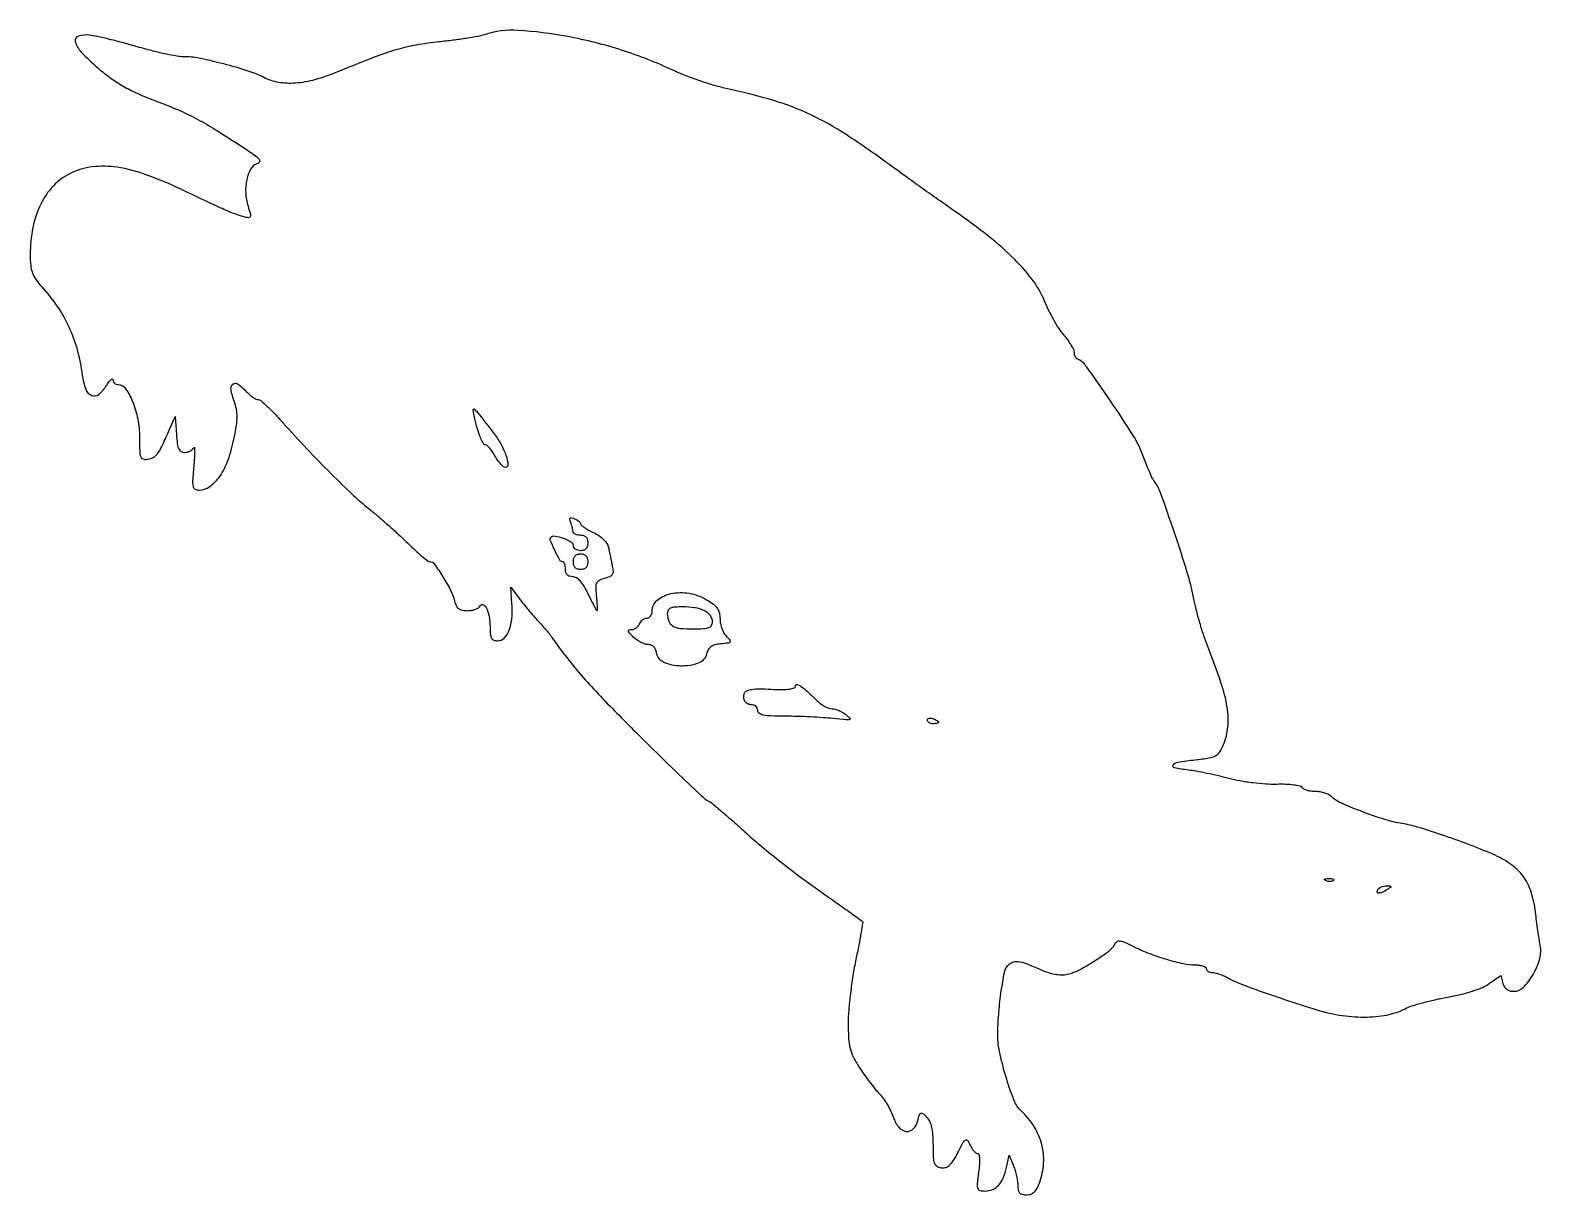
# Model space of a CAD drawing. Extents: x 0 to 401, y 0 to 309.
import ezdxf

# ---------------------------------------------------------------- set-up
doc = ezdxf.new("R2010")
doc.units = 0

msp = doc.modelspace()

# ---------------------------------------------------------------- linework, layer by layer
for points in [[(120.5, 307.841217, -0.033271), (118.793043, 307.403009, -0.006895), (115.7375, 306.875404, -0.007216), (112.165633, 306.361974, -0.006749), (108.5, 305.93917, 0.018452), (102.361703, 305.085178, 0.028106), (97.124896, 303.851629, 0.020625), (91.016635, 301.767732, 0.005541), (81.5, 297.954476, -0.029125), (75.54372, 295.887955, -0.050236), (70.38221, 294.973585, -0.060706), (65.901675, 295.181264, -0.078223), (62, 296.490313, 0.043598), (57.858452, 298.205777, 0.013346), (51.339532, 300.072303, 0.013014), (44.776631, 301.582321, 0.050072), (40.616341, 302, -0.044402), (38.864433, 302.155885, -0.008742), (35.763811, 302.768209, -0.009206), (32.165493, 303.614029, -0.00843), (28.492971, 304.615178, 0.005487), (24.774957, 305.65227, 0.00551), (21.040123, 306.606044, 0.005393), (17.765644, 307.366605, 0.021889), (15.75, 307.720214, 0.106783), (12.792252, 307.474552, 0.402157), (11.967299, 306.001256, 0.129815), (13.528582, 303.22619, 0.021565), (18.021308, 298.981541, 0.021615), (21.340179, 296.348548, 0.026344), (24.66822, 294.192927, 0.024747), (28.373564, 292.298573, 0.015795), (32.847033, 290.451696, -0.010261), (39.068475, 287.963383, -0.020689), (43.841429, 285.702584, -0.018027), (48.808075, 282.86031, -0.006047), (55.854412, 278.364432, -0.005775), (59.399023, 275.983058, -0.06033), (60.709694, 274.82506, -0.308783), (60.801952, 274.106296, -0.200664), (60.139152, 273.544165, 0.190441), (58.48277, 272.194527, 0.076063), (57.436532, 269.405485, 0.064742), (57.16208, 265.882365, 0.061634), (57.78649, 262.344019, -0.0083), (58.410183, 260.18469, -0.161753), (58.37174, 259.500684, -0.347155), (57.944678, 259.25295, -0.03231), (56.669212, 259.521104, -0.020102), (54.340877, 260.272116, -0.014668), (51.817634, 261.28447, -0.00761), (48.127048, 262.959675, -0.001229), (41, 266.347914, 0.022303), (30.986937, 270.600708, 0.051314), (23.07474, 272.658997, 0.068388), (16.473307, 272.760667, 0.083763), (10.565724, 271.008713, 0.091135), (6.144377, 267.736014, 0.074314), (2.797321, 262.87989, 0.065577), (0.711218, 256.671274, 0.048058), (0.005577, 249.430108, 0.02351), (0.135079, 246.611429, 0.063786), (0.571392, 244.663245, 0.067526), (1.467991, 242.9518, 0.028829), (3.086408, 240.930108, -0.034009), (7.233523, 235.638277, -0.041783), (10.314179, 230.171951, -0.041398), (12.463715, 224.226794, -0.032413), (13.822999, 217.5, 0.05214), (14.723734, 213.799531, 0.207235), (16.284618, 212.129536, 0.281351), (18.192034, 212.394544, 0.082725), (20.223391, 214.714605, -0.019277), (20.88905, 215.70317, -0.054919), (21.448352, 216.314603, -0.192192), (21.790813, 216.435904, -0.396567), (21.973391, 216.25, 0.103763), (22.084108, 215.772993, 0.09685), (22.378717, 215.367188, 0.094532), (22.811512, 215.095098, 0.093455), (23.315859, 215, -0.247652), (25.276017, 213.965688, -0.053286), (27.155054, 210.470289, -0.048425), (28.534424, 205.848072, -0.048346), (29, 201.044295, 0.006761), (29.051075, 197.267399, 0.081195), (29.323921, 195.841607, 0.241941), (29.962046, 195.253155, 0.104846), (31.147872, 195.180449, 0.084714), (32.647992, 195.672111, 0.109571), (33.749144, 196.607175, 0.052308), (34.851888, 198.430281, 0.007103), (36.69508, 202.5), (38.438649, 206.5), (38.774116, 201.75, 0.014885), (39.024278, 199.263633, 0.075955), (39.40935, 197.932842, 0.154477), (40.030202, 197.252639, 0.13187), (40.971458, 197, 0.061445), (41.725907, 197.093066, 0.057377), (42.453949, 197.367188, 0.061527), (43.048141, 197.771632, 0.105944), (43.403687, 198.25, -0.752109), (43.573653, 198.224839, -0.034288), (43.634595, 197.296875, -0.01589), (43.574467, 195.567133, -0.006709), (43.388834, 193.25, 0.006688), (43.090438, 189.527283, 0.068867), (43.199441, 187.992609, 0.209035), (43.712113, 187.275341, 0.135342), (44.710683, 187, 0.156355), (47.655003, 187.943793, 0.088595), (50.296742, 190.64824, 0.064432), (52.502117, 195.008661, 0.033984), (54.132509, 200.862674, 0.013134), (54.729138, 204.190181, 0.038649), (54.900726, 206.508094, 0.049745), (54.697472, 208.478785, 0.036214), (54.099719, 210.600777, -0.04011), (53.281393, 213.594865, -0.246777), (53.734468, 215.073845, -0.357594), (54.983156, 215.202659, -0.058204), (56.987558, 213.513244, 0.022126), (57.975089, 212.551127, 0.02637), (58.989812, 211.738265, 0.026628), (59.900895, 211.155033, 0.129766), (60.488195, 211, -0.179742), (61.161516, 210.749871, -0.009599), (62.889874, 209.201354, -0.014052), (64.898339, 207.222898, -0.009696), (67.063881, 204.87695, 0.007516), (73.372925, 197.982251, 0.007712), (79.833219, 191.340205, 0.00813), (85.804608, 185.577841, 0.018818), (90.513559, 181.5, -0.00836), (92.771158, 179.626123, -0.004701), (95.452376, 177.279688, -0.00469), (98.115656, 174.859138, -0.007642), (100.324319, 172.75, 0.008811), (102.239, 170.930134, 0.012719), (103.999727, 169.395312, 0.008429), (105.507755, 168.189086, 0.16595), (106.061774, 168, -0.243636), (107.208827, 167.405802, -0.014136), (109.464792, 164.011583, -0.021647), (111.517846, 160.384307, -0.056524), (112.568503, 157.583086, 0.050905), (113.029607, 156.310514, 0.120498), (113.666409, 155.537669, 0.115872), (114.605449, 155.128355, 0.045115), (116.025075, 155, 0.041451), (117.137083, 155.092345, 0.048747), (118.157398, 155.367188, 0.055667), (118.947176, 155.770119, 0.151737), (119.340536, 156.25, -0.392099), (120.117757, 156.613984, -0.206171), (120.990453, 155.854697, -0.068142), (121.731112, 153.558797, -0.043002), (121.984687, 150.75, 0.019719), (122.071473, 148.756889, 0.104197), (122.383085, 147.714911, 0.181325), (122.9952, 147.184717, 0.088997), (124.024751, 147, 0.203575), (125.760139, 147.737112, 0.100506), (127.070912, 149.795054, 0.070524), (127.796922, 152.952876, 0.040875), (127.810426, 156.853869), (127.469066, 161.207738), (129.984533, 157.909989, 0.007267), (131.129373, 156.453513, 0.00469), (132.495457, 154.798606, 0.004714), (133.861811, 153.205383, 0.008865), (135, 151.948926, -0.007038), (136.030469, 150.819703, -0.006454), (137.059375, 149.629213, -0.006464), (137.949985, 148.543254, -0.020999), (138.5, 147.792003, 0.016428), (141.524113, 143.581239, 0.012155), (145.129611, 139.122542, 0.010762), (149.405433, 134.304278, 0.007316), (154.466872, 129, 0.002993), (163.332785, 120.084202, 0.004355), (171.266122, 112.337323, 0.002564), (177.998461, 105.942805, 0.0609), (180.102802, 104.399159, -0.045552), (181.087592, 103.72212, -0.003477), (183.554583, 101.643021, -0.004757), (186.461215, 99.110384, -0.003606), (189.602802, 96.27921, 0.012224), (193.441127, 92.938192, 0.005758), (198.551551, 88.80324, 0.005701), (204.005699, 84.593271, 0.007997), (208.976945, 80.968932, -0.000508), (213.399315, 77.845111, -0.000808), (217.175361, 75.162907, -0.000154), (220.50205, 72.790247, -0.04141), (220.769885, 72.563449, -0.24173), (220.863835, 72.2712, -0.00151), (220.392943, 69.466514, -0.005624), (219.80334, 66.237618, -0.003501), (219.04294, 62.464431, 0.012279), (218.260474, 58.196219, 0.009163), (217.600114, 53.45635, 0.009275), (217.142336, 48.964133, 0.020754), (217, 45.536485, 0.013929), (217.112678, 41.492514, 0.046496), (217.505476, 38.869336, 0.055646), (218.333492, 36.620123, 0.026767), (219.855637, 33.945781, 0.010938), (221.135455, 32.046013, 0.008238), (222.62159, 30.012806, 0.008338), (224.082768, 28.146859, 0.018972), (225.261602, 26.799943, -0.034251), (226.323754, 25.508842, -0.02071), (227.406925, 23.850233, -0.020701), (228.350327, 22.105609, -0.033898), (228.983517, 20.549943, 0.090975), (230.405758, 17.947937, 0.190183), (232.384275, 16.832795, 0.240458), (234.246818, 17.480329, 0.130317), (235.449814, 19.656064, -0.013457), (235.901584, 21.270729, -0.224774), (236.267678, 21.670121, -0.280449), (236.754815, 21.591419, -0.019892), (237.808222, 20.616338, -0.088284), (238.579599, 19.508195, -0.0519), (239.10169, 17.975383, -0.038731), (239.405218, 15.927652, -0.017435), (239.5, 13.210274, 0.009725), (239.564711, 9.883375, 0.077901), (239.859907, 8.383939, 0.174344), (240.512831, 7.60099, 0.097596), (241.697691, 7.187304, 0.105159), (242.887537, 7.268593, 0.11557), (243.895997, 7.829882, 0.071095), (244.888542, 9.030409, 0.019267), (246.096053, 11.187304, -0.005526), (247.53147, 13.925153, -0.12693), (248.127028, 14.569008, -0.411013), (248.637382, 14.461248, -0.040748), (249.301177, 13.25, 0.033676), (249.757445, 12.388792, 0.041835), (250.297276, 11.660938, 0.047022), (250.837753, 11.15231, 0.16679), (251.281645, 11, -0.346326), (251.649811, 10.710234, -0.043712), (251.811505, 9.639177, -0.033472), (251.804474, 8.06008, -0.015129), (251.594388, 6, 0.007959), (251.226093, 2.838418, 0.10956), (251.361342, 1.699495, 0.255295), (251.954914, 1.163535, 0.058699), (253.343113, 1, 0.098617), (255.318852, 1.393508, 0.111412), (256.896132, 2.507923, 0.08747), (258.102926, 4.435836, 0.040917), (258.98465, 7.256163), (259.71418, 10.5), (260.85709, 7.6849, -0.0251), (261.294887, 6.429209, -0.017734), (261.66427, 4.981484, -0.017955), (261.919035, 3.56899, -0.03565), (262, 2.4349, 0.047775), (262.114499, 1.239327, 0.142392), (262.486058, 0.514765, 0.149827), (263.17431, 0.12377, 0.054853), (264.299112, 0, 0.082874), (265.444824, 0.191213, 0.107517), (266.35295, 0.741699, 0.083203), (267.106912, 1.742574, 0.033165), (267.799112, 3.320998, 0.072167), (268.836463, 8.363516, 0.078012), (268.351381, 13.353689, 0.07602), (266.337768, 18.059035, 0.063918), (262.90869, 22.26693, -0.110771), (260.954993, 25.179863, -0.019552), (258.801855, 31.444555, -0.022081), (257.123505, 38.078554, -0.056708), (256.677676, 43, -0.015595), (256.975677, 48.498822, -0.014576), (257.619059, 54.094355, -0.010749), (258.43421, 58.985921, -0.122653), (259.244773, 60.75, -0.127524), (260.467178, 61.664549, -0.121869), (262.001836, 61.89037, -0.066906), (264.185233, 61.379016, -0.01595), (267.635526, 59.938261, 0.023267), (269.843869, 59.053822, 0.037803), (271.796317, 58.536851, 0.044135), (273.556309, 58.369044, 0.05582), (275.180873, 58.539726, 0.066354), (278.184123, 59.631636, 0.021468), (282.288021, 62.004096, 0.0196), (286.109691, 64.654051, 0.104152), (287.77335, 66.559483, -0.126943), (288.382122, 67.196486, -0.171218), (289.15471, 67.366313, -0.07594), (290.339853, 67.03274, -0.011808), (292.539487, 65.971367, 0.026503), (296.654421, 64.132825, 0.019229), (301.404346, 62.512546, 0.019196), (305.925731, 61.348898, 0.053429), (309.181501, 61, -0.033713), (310.261099, 60.927125, -0.051582), (311.172066, 60.70625, -0.06697), (311.799631, 60.383761, -0.245345), (312, 60, 0.156967), (312.122759, 59.6186, 0.097357), (312.468739, 59.29375, 0.079408), (312.985508, 59.074457, 0.060785), (313.595708, 59, -0.062444), (314.38916, 58.900519, -0.021318), (315.502375, 58.565797, -0.020811), (316.712375, 58.087653, -0.022546), (317.845708, 57.521862, 0.031746), (320.631621, 56.194472, 0.008478), (325.224132, 54.443693, 0.006596), (331.599413, 52.230969, 0.002556), (340.484511, 49.328236, 0.036615), (347.244279, 47.692227, 0.041516), (353.890394, 47.150887, 0.045419), (359.902125, 47.708494, 0.073629), (364.748188, 49.369783, -0.041108), (366.512851, 50.105658, -0.011538), (369.376749, 50.95977, -0.011553), (372.671716, 51.778883, -0.01193), (375.966097, 52.435353, 0.016067), (379.407659, 53.150804, 0.019164), (382.596891, 54.052092, 0.020724), (385.269316, 55.043339, 0.055594), (387.039794, 56.028336), (390.127823, 58.227207), (390.680543, 56.113603, 0.074192), (391.071086, 55.199812, 0.097301), (391.68573, 54.534716, 0.093762), (392.525407, 54.135474, 0.064302), (393.574478, 54, 0.202485), (396.130774, 55.07948, 0.063309), (398.685657, 58.473871, 0.061188), (400.43929, 62.661954, 0.117872), (400.582645, 66.275215, -0.009542), (400.295606, 67.889952, -0.003557), (399.951896, 70.168344, -0.003522), (399.6123, 72.657925, -0.004255), (399.329858, 75, 0.050368), (398.176063, 80.356577, 0.080757), (396.046745, 84.507519, 0.0814), (392.726181, 87.748174, 0.051974), (388, 90.37275, 0.010338), (381.40794, 93.024021, 0.008869), (374.367926, 95.545908, 0.008524), (367.996847, 97.581091, 0.033962), (364, 98.492717, -0.036753), (359.38526, 99.572369, -0.015236), (353.328505, 101.672478, -0.012308), (347.597197, 104.020672, -0.093252), (345.195122, 105.662021, 0.082058), (344.478214, 106.175614, 0.037521), (343.407243, 106.606969, 0.035851), (342.184404, 106.901314, 0.041159), (340.987588, 107, -0.033639), (339.841693, 107.07718, -0.038747), (338.770847, 107.307618, -0.042369), (337.914306, 107.643889, -0.140522), (337.470822, 108.047211, 0.204808), (336.898025, 108.450279, 0.020516), (335.211528, 108.736549, 0.023017), (333.080225, 108.909754, 0.015946), (330.661805, 108.917428, -0.024197), (327.833503, 108.973065, -0.013464), (324.400655, 109.300104, -0.013405), (320.936705, 109.819084, -0.02109), (318, 110.468699, 0.007689), (315.200092, 111.16724, 0.006134), (312.160937, 111.83681, 0.006205), (309.330927, 112.387456, 0.015536), (307.25, 112.699175, -0.018954), (303.548649, 113.279515, -0.535558), (303.235613, 114.032495, -0.209208), (304.437554, 114.801118, -0.010956), (309.075336, 115.429013, 0.011807), (312.773125, 115.936058, 0.085229), (314.467472, 116.516283, 0.128981), (315.547144, 117.535337, 0.040509), (316.575336, 119.526061, 0.077165), (317.722206, 124.177222, 0.062086), (317.535124, 129.331101, 0.041555), (315.892563, 135.946882, 0.013159), (312.375756, 145.5, -0.015865), (311.361752, 148.301114, -0.008668), (310.287998, 151.79375, -0.00863), (309.318936, 155.383516, -0.013581), (308.624499, 158.5, 0.026704), (306.954721, 165.164931, 0.006935), (303.55194, 175.68828, 0.004171), (299.853268, 186.314509, 0.081252), (298.175432, 189.346416, -0.05723), (297.705084, 190.107995, -0.006815), (296.885648, 191.91717, -0.008062), (295.972342, 194.104506, -0.006538), (295.061738, 196.477991, 0.052485), (292.531708, 201.608546, 0.009014), (286.564092, 210.696492, 0.005485), (280.144137, 219.881364, 0.13368), (277.75, 221.833333, -0.126811), (277.462608, 222.061255, -0.05902), (277.220312, 222.474674, -0.05298), (277.055654, 222.995234, -0.050165), (277, 223.548537, 0.114439), (276.829648, 224.283083, 0.022059), (276.17082, 225.489392, 0.022435), (275.257884, 226.856264, 0.019044), (274.177261, 228.215204, -0.033475), (272.934244, 229.874415, -0.014986), (271.517525, 232.205648, -0.014757), (270.161428, 234.769086, -0.019409), (269.086686, 237.187003, 0.066256), (266.110453, 242.485784, 0.035287), (261.173667, 248.17586, 0.028798), (254.303134, 254.300218, 0.016294), (245.340635, 260.943633, -0.002249), (241.374854, 263.714139, -0.001399), (236.746937, 266.997718, -0.001403), (232.199874, 270.262397, -0.002541), (228.5, 272.963306, 0.01435), (216.439142, 281.338454, 0.034363), (206.936959, 286.648154, 0.037471), (197.306377, 290.338784, 0.020256), (185, 293.488252, -0.018369), (181.621339, 294.339356, -0.010801), (177.646875, 295.591072, -0.010796), (173.723258, 297.01574, -0.018084), (170.5, 298.40157, 0.033552), (157.066408, 303.691533, 0.030375), (142.594252, 307.345711, 0.03127), (129.413534, 308.989568, 0.095126)], [(123.1187, 201.884275, -0.040443), (124.949337, 199.076114, -0.043922), (126.246303, 196.084522, -0.056507), (126.743225, 193.734651, -0.442471), (126.075588, 193, -0.180264), (125.596195, 193.17864, -0.029568), (124.875244, 193.88125, -0.029299), (124.089941, 194.851213, -0.022112), (123.340929, 196, 0.015606), (122.612758, 197.149224, 0.02219), (121.890365, 198.11875, 0.019228), (121.246825, 198.847797, 0.205096), (120.891381, 199, -0.261101), (120.235223, 199.367717, -0.037473), (119.506058, 200.788061, -0.029548), (118.737404, 202.958945, -0.011924), (117.936962, 206, -0.017168), (117.471192, 208.30727, -0.686671), (117.790619, 208.495377, -0.059386), (118.681889, 207.596094, -0.000935)], [(146, 178.078223, 0.227692), (146.173007, 177.718006, 0.019426), (147.020413, 177.09174, 0.022656), (148.142877, 176.399995, 0.015508), (149.473745, 175.713911, -0.038676), (150.914825, 174.88443, -0.046419), (152.118635, 173.886082, -0.052171), (152.985368, 172.817356, -0.094402), (153.410999, 171.778699, 0.000556), (153.628265, 170.716627, 0.00029), (153.901405, 169.392834, 0.000288), (154.183313, 168.03448, 0.00044), (154.429581, 166.856482, -0.038033), (154.618116, 165.424849, -0.15342), (154.403066, 164.581085, -0.154938), (153.745625, 164.016746, -0.039022), (152.391521, 163.562129, 0.048759), (150.962528, 163.051256, 0.17208), (150.280748, 162.374624, 0.118458), (150.039341, 161.256003, 0.017954), (150.17562, 158.955647, -0.004397), (150.306824, 157.438816, -0.007373), (150.387044, 156.161971, -0.002183), (150.434642, 155.071774, -0.425762), (150.365632, 155, -0.277327), (150.258256, 155.064518, -0.001173), (149.5935, 156.321875, -0.005132), (148.848659, 157.774755, -0.003156), (148, 159.5, 0.022834), (146.926186, 161.482058, 0.048901), (145.888419, 162.876225, 0.06778), (144.883421, 163.71901, 0.141554), (143.910794, 164, -0.079603), (143.091649, 164.131245, -0.123234), (142.488849, 164.511671, -0.119405), (142.124154, 165.141436, -0.071929), (142, 166, 0.035971), (141.944823, 166.765981, 0.054436), (141.777958, 167.4125, 0.071241), (141.533846, 167.855554, 0.235453), (141.244111, 168, -0.273096), (140.494858, 168.442217, -0.014283), (139.164343, 171.02398, -0.013856), (137.980276, 173.678428, -0.305023), (138.140762, 174.469124, -0.243934), (139.230607, 174.806143, -0.040865), (141.413345, 174.224793, -0.040698), (143.456797, 173.304061, -0.273023), (144, 172.383423, 0.14311), (144.154154, 171.855867, 0.099596), (144.5875, 171.40638, 0.084177), (145.23551, 171.103537, 0.067408), (146, 171, 0.072254), (146.873159, 171.126841, 0.124864), (147.5, 171.5, 0.124864), (147.873159, 172.126841, 0.072254), (148, 173, 0.072254), (147.873159, 173.873159, 0.124864), (147.5, 174.5, 0.124864), (146.873159, 174.873159, 0.072254), (146, 175, -0.043961), (145.234387, 175.067444, -0.063754), (144.5875, 175.269725, -0.083526), (144.149844, 175.56726, -0.20455), (144, 175.918213, 0.044447), (143.958957, 176.379012, 0.01528), (143.820419, 177.034682, 0.015048), (143.622689, 177.752254, 0.01686), (143.388659, 178.429553, -0.039372), (143.170373, 179.167222, -0.257249), (143.278601, 179.523931, -0.251847), (143.640817, 179.627776, -0.038064), (144.388659, 179.404352, -0.035757), (145.005393, 179.115593, -0.044838), (145.526669, 178.759741, -0.051327), (145.889157, 178.393042, -0.1709)], [(144, 168, 0.072254), (144.126841, 167.126841, 0.124864), (144.5, 166.5, 0.124864), (145.126841, 166.126841, 0.072254), (146, 166, 0.072254), (146.873159, 166.126841, 0.124864), (147.5, 166.5, 0.124864), (147.873159, 167.126841, 0.072254), (148, 168, 0.072254), (147.873159, 168.873159, 0.124864), (147.5, 169.5, 0.124864), (146.873159, 169.873159, 0.072254), (146, 170, 0.072254), (145.126841, 169.873159, 0.124864), (144.5, 169.5, 0.124864), (144.126841, 168.873159, 0.072254)], [(179.44284, 157.901224, -0.028264), (181.228092, 156.707042, -0.078423), (182.274336, 155.624177, -0.095872), (182.818226, 154.407935, -0.057402), (183, 152.829796, 0.049176), (183.124352, 151.568483, 0.038), (183.496368, 150.237279, 0.039056), (184.042034, 149.03654, 0.071147), (184.689765, 148.178571, -0.021691), (185.643288, 147.145437, -0.349928), (185.656024, 146.702594, -0.200731), (185.168699, 146.416978, -0.008996), (183.192975, 146.186881, 0.038094), (181.631729, 145.912289, 0.092264), (180.573589, 145.421539, 0.109242), (179.869909, 144.642958, 0.067951), (179.409583, 143.495772, -0.24773), (177.23634, 141.075082, -0.094162), (172.619963, 140.302796, -0.09599), (168.10384, 141.28147, -0.261366), (166.180449, 143.787028, 0.065321), (165.917602, 144.722685, 0.097652), (165.440173, 145.422029, 0.106013), (164.765903, 145.850291, 0.088889), (163.930449, 146, -0.080023), (163.047401, 146.142239, -0.037841), (161.979569, 146.5875, -0.036251), (160.907732, 147.23462, -0.042465), (160, 148, -0.012701), (158.993072, 149.059425, -0.126783), (158.711581, 149.596996, -0.388707), (158.878999, 149.895381, -0.079673), (159.531385, 150, 0.088478), (160.159833, 150.112085, 0.06652), (160.782009, 150.440625, 0.065663), (161.303843, 150.926585, 0.081035), (161.638374, 151.5, -0.074185), (161.962529, 152.073431, -0.064359), (162.454091, 152.559375, -0.06686), (163.031441, 152.888097, -0.096313), (163.606989, 153, 0.133764), (164.138205, 153.144705, 0.100481), (164.590803, 153.551532, 0.087379), (164.895348, 154.160086, 0.072548), (165, 154.877555, -0.2225), (166.360262, 157.782997, -0.122784), (169.963368, 159.526689, -0.095116), (174.811036, 159.607712, -0.090268)], [(169.015313, 154.25, 0.0862), (169.387369, 152.213766, 0.169863), (170.42062, 150.959842, 0.111642), (172.365573, 150.309458, 0.027029), (175.774707, 150.151505, 0.011339), (178.641157, 150.238741, 0.074443), (180.045578, 150.525936, 0.173796), (180.739112, 151.103575, 0.133832), (181, 152.060806, 0.166124), (180.439865, 153.700176, 0.113354), (178.903674, 154.959218, 0.077633), (176.407922, 155.747328, 0.037747), (173.065741, 156, 0.017875), (170.987167, 155.925668, 0.084283), (169.831754, 155.643335, 0.165032), (169.232864, 155.102022, 0.130098)], [(209.18129, 130.75, 0.041277), (210.006262, 130.077897, 0.034528), (210.979816, 129.50472, 0.035884), (211.949165, 129.104748, 0.0755), (212.75, 128.968197, -0.066782), (213.563051, 128.844037, -0.030664), (214.573438, 128.479547, -0.029692), (215.605782, 127.959187, -0.036145), (216.5, 127.349369, -0.036098), (217.481635, 126.447748, -0.564064), (217.382025, 126.08986, -0.092597), (216.475747, 126.010342, -0.003333), (213, 126.37248, 0.010532), (210.378893, 126.60748, 0.004964), (206.985938, 126.805942, 0.004917), (203.427516, 126.943594, 0.006908), (200.25, 126.991308, -0.008058), (196.494837, 127.056335, -0.04296), (194.459782, 127.300274, -0.100571), (193.386932, 127.761011, -0.24596), (193, 128.5, 0.095012), (192.890211, 129.072549, 0.096907), (192.576711, 129.559375, 0.098834), (192.108867, 129.885271, 0.103216), (191.559017, 130, -0.104172), (190.403038, 130.243483, -0.14584), (189.603862, 130.923244, -0.14119), (189.291472, 131.948334, -0.095313), (189.50538, 133.159758, -0.205412), (190.099542, 133.772489, -0.063353), (191.366625, 134.121879, -0.037652), (193.385108, 134.257829, -0.010899), (196.508624, 134.164673, 0.010093), (199.578402, 134.06817, 0.037458), (201.509176, 134.191211, 0.069414), (202.636523, 134.51188, 0.29707), (203, 135.06966, -0.471878), (203.413598, 135.410324, -0.104666), (204.387789, 134.996872, -0.03253), (206.186505, 133.557207, -0.006534)], [(241, 125.393011, -0.289661), (240.903916, 125.241071, -0.046727), (240.559375, 125.115447, -0.039339), (240.074824, 125.028469, -0.024748), (239.5, 125, -0.062722), (238.926468, 125.07223, -0.08088), (238.440625, 125.284531, -0.098158), (238.115494, 125.599211, -0.152681), (238, 125.968615, -0.184534), (238.122486, 126.289193, -0.147206), (238.440625, 126.483616, -0.100118), (238.925634, 126.511135, -0.055937), (239.5, 126.361626, -0.02136), (240.074558, 126.112506, -0.030395), (240.559375, 125.839659, -0.030693), (240.912889, 125.579329, -0.222225)], [(345.729167, 83.395833, -0.126455), (345.402231, 83.202593, -0.060344), (344.916927, 83.123424, -0.05415), (344.359369, 83.160852, -0.051402), (343.8125, 83.316886, -0.054073), (343.395823, 83.538436, -0.470617), (343.37858, 83.720685, -0.168741), (343.670344, 83.862007, -0.018894), (344.416667, 83.921053, -0.028489), (345.112848, 83.910055, -0.077125), (345.592839, 83.799335, -0.208169), (345.77538, 83.614691, -0.296942)], [(360, 81, -0.03301), (358.680839, 80.266028, -0.110887), (357.722292, 80.050802, -0.372932), (357.366526, 80.359022, -0.175918), (357.5, 81, -0.101161), (357.859627, 81.382022, -0.052761), (358.433213, 81.701752, -0.049393), (359.116349, 81.916365, -0.053738), (359.809017, 81.984687, -0.012098), (360.761472, 81.953006, -0.343021), (360.935744, 81.800669, -0.295079), (360.842749, 81.569384, -0.010223)]]:
    msp.add_lwpolyline(points, format="xyb", close=True)

doc.saveas('drawing.dxf')
